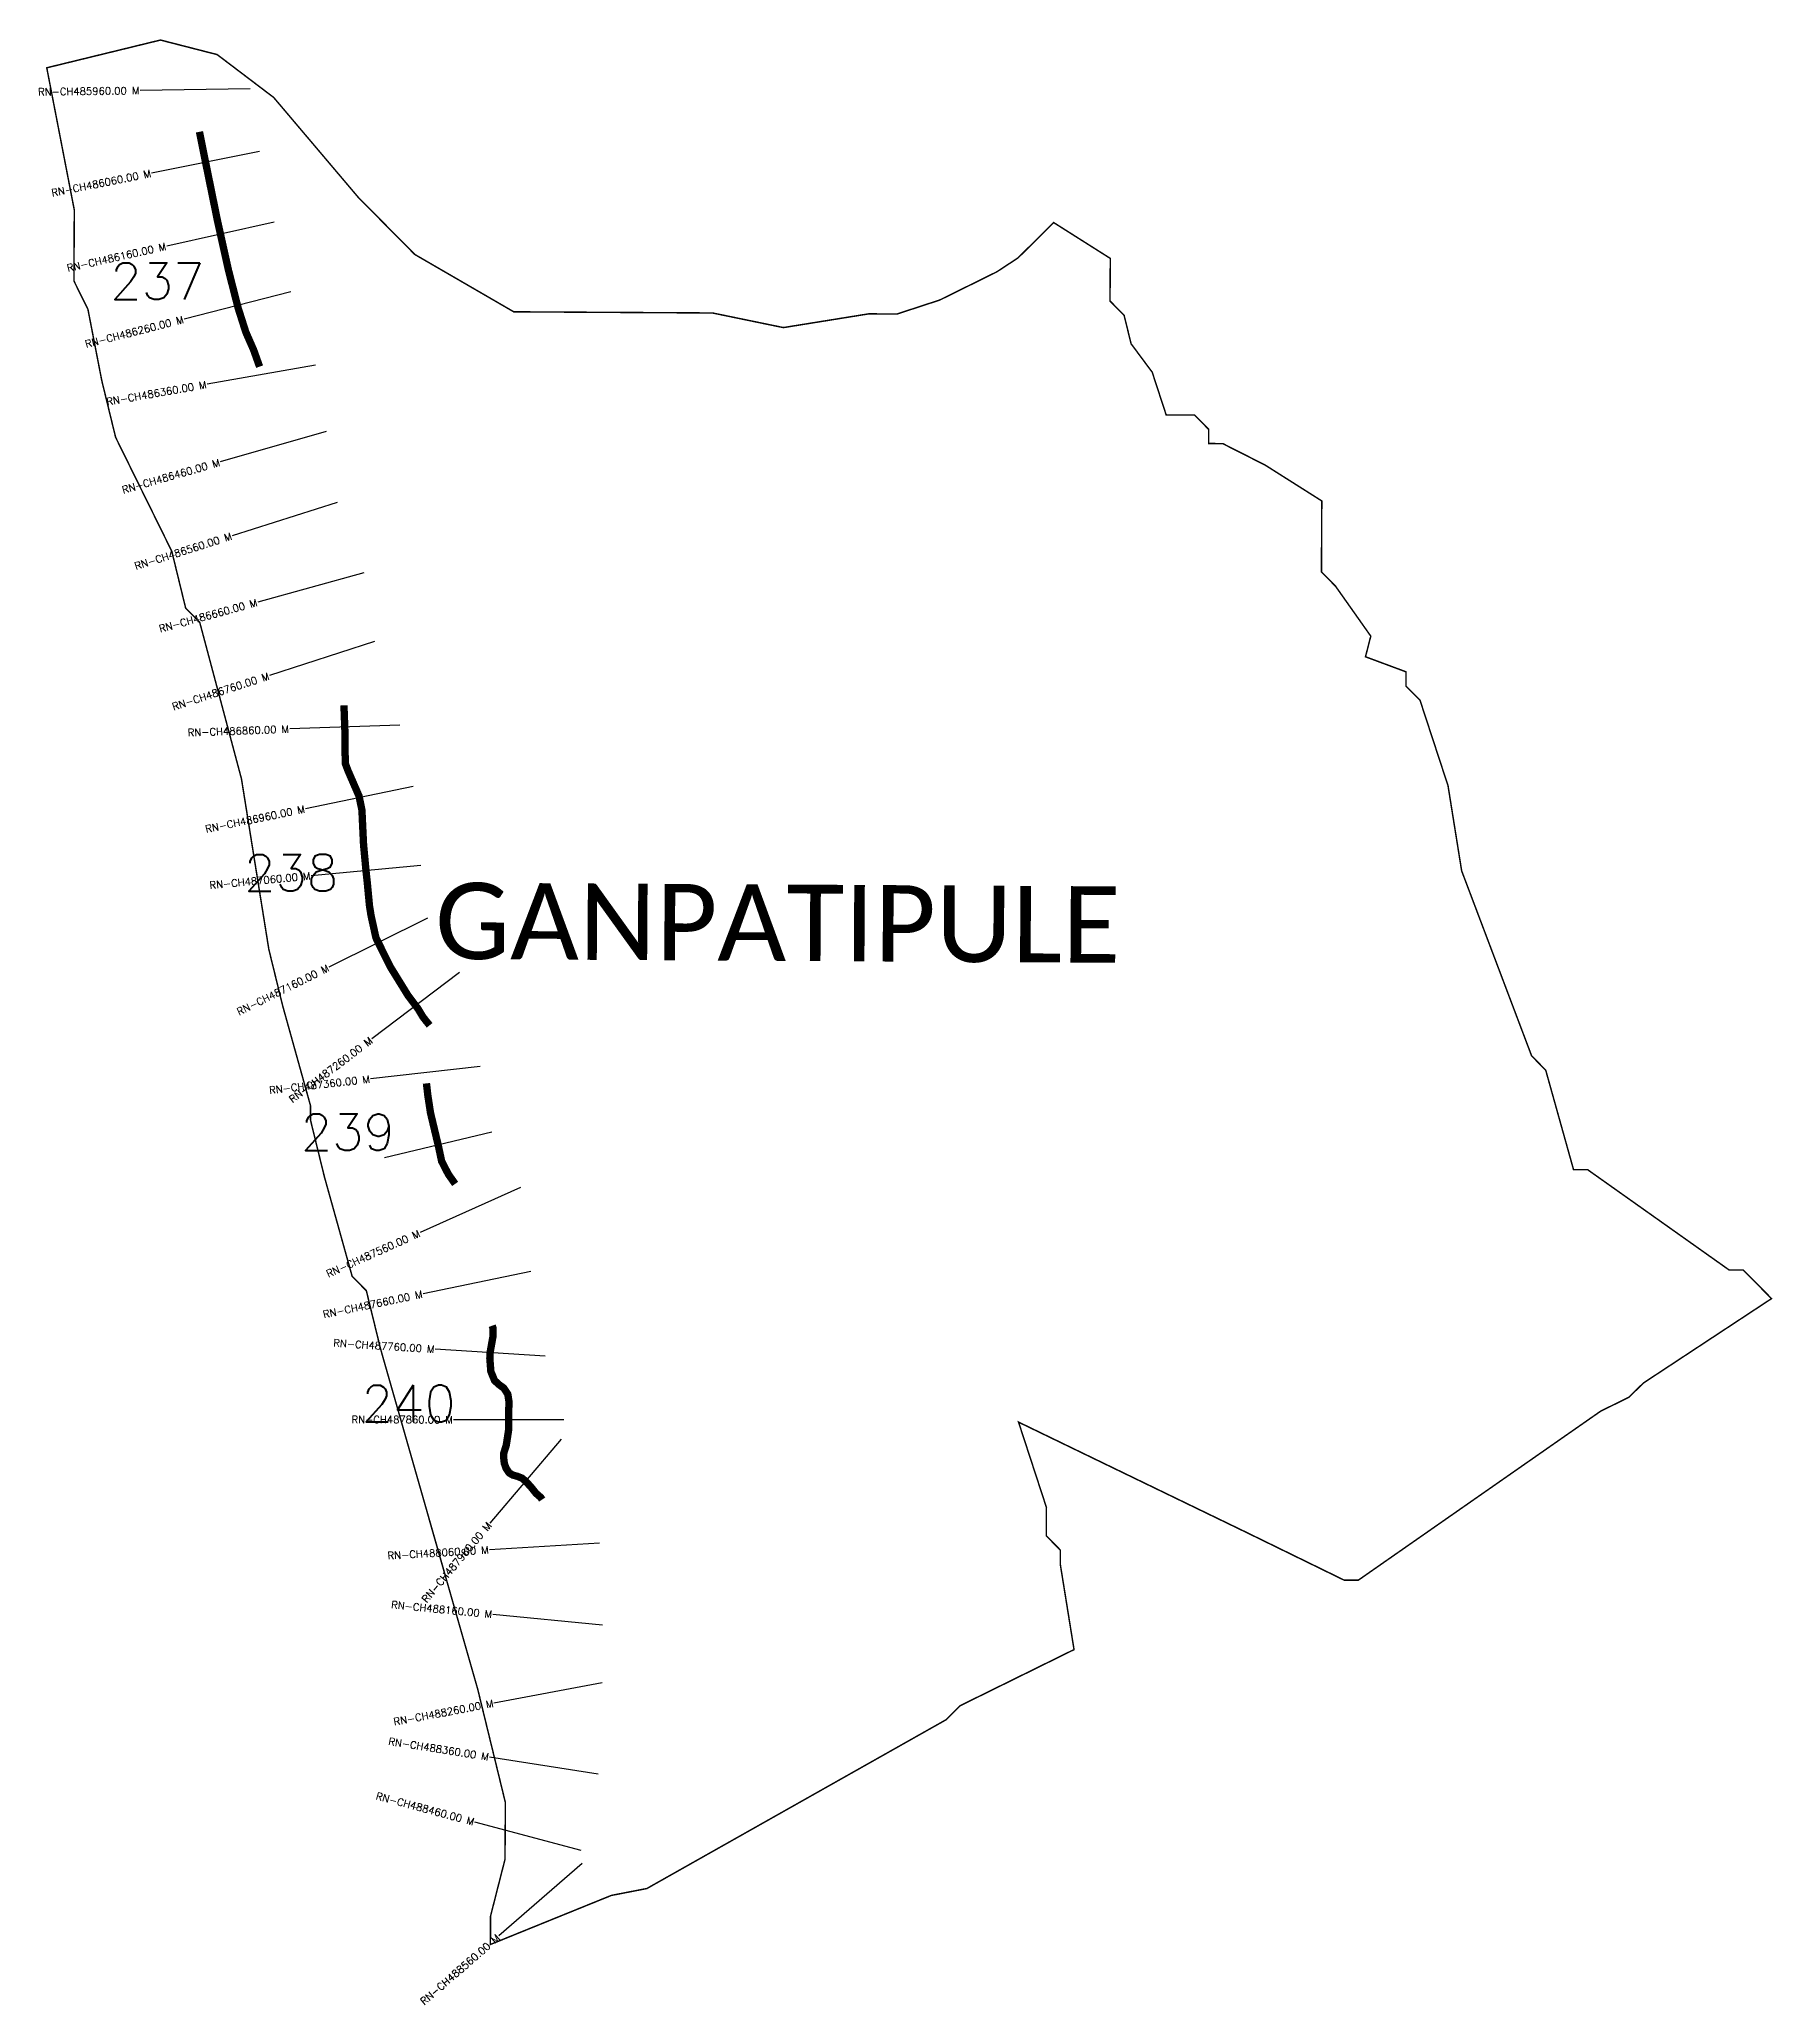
# Model space of a CAD drawing. Header units: metres. Extents: x 315095 to 317456, y 1894897 to 1897574.
import ezdxf
from ezdxf.enums import TextEntityAlignment as Align

# ---------------------------------------------------------------- set-up
doc = ezdxf.new("R2010")
doc.units = ezdxf.units.M
for name, color, linetype in [('ARTIFICIALLY PROTECTED', 4, 'Continuous'), ('CS', 134, 'Continuous'), ('CSMark', 6, 'Continuous'), ('VILLAGE NAME', 250, 'Continuous')]:
    doc.layers.add(name, color=color, linetype=linetype)
doc.styles.get("Standard").update_dxf_attribs({"font": 'simplex.shx'})

msp = doc.modelspace()

# ---------------------------------------------------------------- linework, layer by layer
at = {"color": 6, "const_width": 2, "flags": 128}
msp.add_lwpolyline([(315105.2, 1897535.2), (315260.1, 1897573), (315337.3, 1897553.2), (315414.3, 1897494.8), (315529.5, 1897358.8), (315606.5, 1897281), (315741.3, 1897202.9), (316012.1, 1897201.3), (316108.6, 1897181.4), (316224.8, 1897200.1), (316263.4, 1897199.9), (316321.5, 1897218.9), (316399.1, 1897257.2), (316428.2, 1897276.3), (316476.8, 1897324.4), (316553.9, 1897275.6), (316553.5, 1897217.6), (316572.7, 1897198.2), (316582.2, 1897159.4), (316611, 1897120.6), (316630, 1897062.5), (316668.7, 1897062.3), (316687.9, 1897042.8), (316687.8, 1897023.5), (316707.1, 1897023.4), (316764.9, 1896994.1), (316842, 1896945.3), (316841.5, 1896848.6), (316860.7, 1896829.2), (316908.7, 1896761.2), (316901.5, 1896733.1), (316956.7, 1896712.6), (316956.6, 1896693.3), (316975.8, 1896673.8), (317013.9, 1896557.6), (317032.5, 1896441.5), (317127.8, 1896189.6), (317147, 1896170.1), (317184.9, 1896034.6), (317204.2, 1896034.5), (317396.8, 1895898), (317416.1, 1895897.9), (317454.6, 1895859), (317280, 1895744), (317260.5, 1895724.8), (317221.7, 1895705.6), (316891.7, 1895475.5), (316872.4, 1895475.6), (316742.2, 1895539.2), (316428.9, 1895690.8), (316466.9, 1895574.6), (316466.7, 1895535.9), (316485.9, 1895516.5), (316485.9, 1895496.4), (316504.5, 1895381), (316349.4, 1895304.6), (316329.9, 1895285.3), (315922.6, 1895055.6), (315874.2, 1895046.2), (315709.5, 1894979.4), (315709.7, 1895018.1), (315729.4, 1895095.4), (315729.9, 1895172.7), (315692.1, 1895327.6), (315625.7, 1895560), (315562.3, 1895782), (315559.4, 1895792.4), (315540.5, 1895869.8), (315521.2, 1895889.3), (315502.3, 1895957.1), (315483.4, 1896024.8), (315464.4, 1896102.3), (315464.5, 1896121.6), (315426.7, 1896257.2), (315407.7, 1896334.6), (315370.4, 1896566.9), (315313.6, 1896779.9), (315294.4, 1896799.3), (315275.5, 1896876.8), (315199, 1897031.9), (315180.1, 1897109.4), (315161.3, 1897206.2), (315142.2, 1897244.9), (315142.7, 1897341.6), (315105.2, 1897535.2)], dxfattribs=at)
at = {"layer": 'ARTIFICIALLY PROTECTED', "const_width": 10, "flags": 128}
for points in [[(315313.2, 1897448), (315321.8, 1897405.2), (315337.6, 1897327.6), (315352.9, 1897258.8), (315365.8, 1897208.3), (315376.3, 1897175.3), (315387, 1897150.9), (315395.1, 1897128.2)], [(315510, 1896666.9), (315511.2, 1896635.5), (315511.8, 1896588), (315515.3, 1896578.5), (315530.6, 1896543.3), (315534.5, 1896524.2), (315536.7, 1896477.4), (315540.1, 1896441.1), (315541.8, 1896425.5), (315543.4, 1896408.6), (315544.8, 1896394), (315546.9, 1896380.8), (315553.6, 1896350.3), (315573.3, 1896310.6), (315597.4, 1896271.6), (315610.8, 1896253.9), (315617.6, 1896242.6), (315621.2, 1896238), (315626.7, 1896231.2)], [(315622.4, 1896152.1), (315624.3, 1896135.6), (315627.9, 1896112), (315638.8, 1896066.2), (315643.1, 1896046), (315652.2, 1896028.4), (315661.5, 1896015.2)], [(315711.9, 1895822.1), (315713.1, 1895818.8), (315713.1, 1895808), (315709.2, 1895786.2), (315708.7, 1895778), (315710.1, 1895759.8), (315715.2, 1895747.4), (315721.3, 1895741.8), (315727.8, 1895737.1), (315733.2, 1895728.8), (315734.8, 1895718.9), (315734.4, 1895702.3), (315734.4, 1895680.6), (315731.1, 1895659.3), (315727.7, 1895648.5), (315727.6, 1895641.9), (315728.5, 1895634.5), (315730.8, 1895628), (315735.1, 1895621.6), (315740, 1895618.7), (315746.5, 1895616.9), (315752.5, 1895614.5), (315757.5, 1895610.4), (315765, 1895602.1), (315771.6, 1895593.9), (315778, 1895588.3), (315780, 1895585.3)]]:
    msp.add_lwpolyline(points, dxfattribs=at)
at = {"layer": 'CS'}
for p, q in [((315382.4, 1897506.4), (315232.4, 1897504.3)), ((315395, 1897421.4), (315248, 1897391.8)), ((315415, 1897325), (315268.6, 1897292.4)), ((315437.7, 1897230), (315292.3, 1897192.9)), ((315471.2, 1897130), (315323.5, 1897104.2)), ((315485.7, 1897039.9), (315341.5, 1896998.4)), ((315500.8, 1896943.3), (315357.8, 1896898)), ((315537.1, 1896847.2), (315392.5, 1896807.5)), ((315551.5, 1896753.8), (315408.8, 1896707.5)), ((315586.1, 1896640.1), (315436.2, 1896634.8)), ((315604.5, 1896556.4), (315457.6, 1896526.2)), ((315614.7, 1896448.9), (315465.3, 1896434.9)), ((315624, 1896377), (315489.6, 1896310.5)), ((315667.5, 1896303.2), (315547.9, 1896212.7)), ((315695.4, 1896174.9), (315546.4, 1896158.2)), ((315711.3, 1896085.7), (315565.4, 1896050.8)), ((315750.6, 1896010.2), (315613.8, 1895948.9)), ((315764.6, 1895896), (315617.8, 1895865.5)), ((315784, 1895780.5), (315634.3, 1895790)), ((315809.4, 1895694), (315659.4, 1895694.1)), ((315805.7, 1895667.8), (315708.8, 1895553.3)), ((315857.9, 1895525.8), (315708.2, 1895517)), ((315862.2, 1895414.4), (315712.9, 1895428.9)), ((315861.8, 1895335.9), (315714.4, 1895308.2)), ((315856.3, 1895211.3), (315708.2, 1895234.7)), ((315833.2, 1895107.2), (315688.3, 1895146.1)), ((315834.3, 1895089.5), (315721, 1894991.2))]:
    msp.add_line(p, q, dxfattribs=at)

# ---------------------------------------------------------------- texts
at = {"char_height": 50, "attachment_point": 1}
for s, insert in [('237', (315191.6, 1897269.7)), ('238', (315373.8, 1896463.9)), ('239', (315451, 1896110.7)), ('240', (315533.8, 1895741))]:
    msp.add_mtext_dynamic_manual_height_columns(s, width=84.374, gutter_width=1, heights=[74.2], dxfattribs=dict(at, insert=insert))
at = {"layer": 'CSMark'}
for s, rotation, p in [('RN-CH485960.00 M', 0.7861, (315231.4, 1897504.3)), ('RN-CH486060.00 M', 11.3646, (315247, 1897391.7)), ('RN-CH486160.00 M', 12.5557, (315267.6, 1897292.2)), ('RN-CH486260.00 M', 14.3053, (315291.4, 1897192.7)), ('RN-CH486360.00 M', 9.9051, (315322.5, 1897104)), ('RN-CH486460.00 M', 16.0702, (315340.6, 1896998.1)), ('RN-CH486560.00 M', 17.5932, (315356.8, 1896897.7)), ('RN-CH486660.00 M', 15.319, (315391.5, 1896807.3)), ('RN-CH486760.00 M', 17.9507, (315407.8, 1896707.2)), ('RN-CH486860.00 M', 2.052, (315435.2, 1896634.7)), ('RN-CH486960.00 M', 11.6032, (315456.6, 1896526)), ('RN-CH487060.00 M', 5.3685, (315464.3, 1896434.8)), ('RN-CH487160.00 M', 26.3465, (315488.7, 1896310)), ('RN-CH487260.00 M', 37.1067, (315547.1, 1896212.1)), ('RN-CH487360.00 M', 6.3762, (315545.4, 1896158.1)), ('RN-CH487560.00 M', 24.1484, (315612.8, 1895948.5)), ('RN-CH487660.00 M', 11.736, (315616.8, 1895865.3)), ('RN-CH487760.00 M', 356.3767, (315633.3, 1895790)), ('RN-CH487860.00 M', 359.9558, (315658.4, 1895694.1)), ('RN-CH487960.00 M', 49.7648, (315708.1, 1895552.5)), ('RN-CH488060.00 M', 3.3545, (315707.2, 1895516.9)), ('RN-CH488160.00 M', 354.4517, (315711.9, 1895429)), ('RN-CH488260.00 M', 10.6658, (315713.4, 1895308)), ('RN-CH488360.00 M', 351.0362, (315707.2, 1895234.8)), ('RN-CH488460.00 M', 344.9924, (315687.3, 1895146.3)), ('RN-CH488560.00 M', 40.9539, (315720.3, 1894990.5))]:
    msp.add_text(s, height=10, rotation=rotation, dxfattribs=at).set_placement(p, align=Align.MIDDLE_RIGHT)
at = {"layer": 'VILLAGE NAME', "insert": (315634.5, 1896425.6), "char_height": 104.042, "attachment_point": 1, "rotation": 359.6762}
msp.add_mtext_dynamic_manual_height_columns('{\\fCalibri|b0|i0|c0|p34;GANPATIPULE}', width=1567.856, gutter_width=520.2, heights=[0], dxfattribs=at)

doc.saveas('drawing.dxf')
